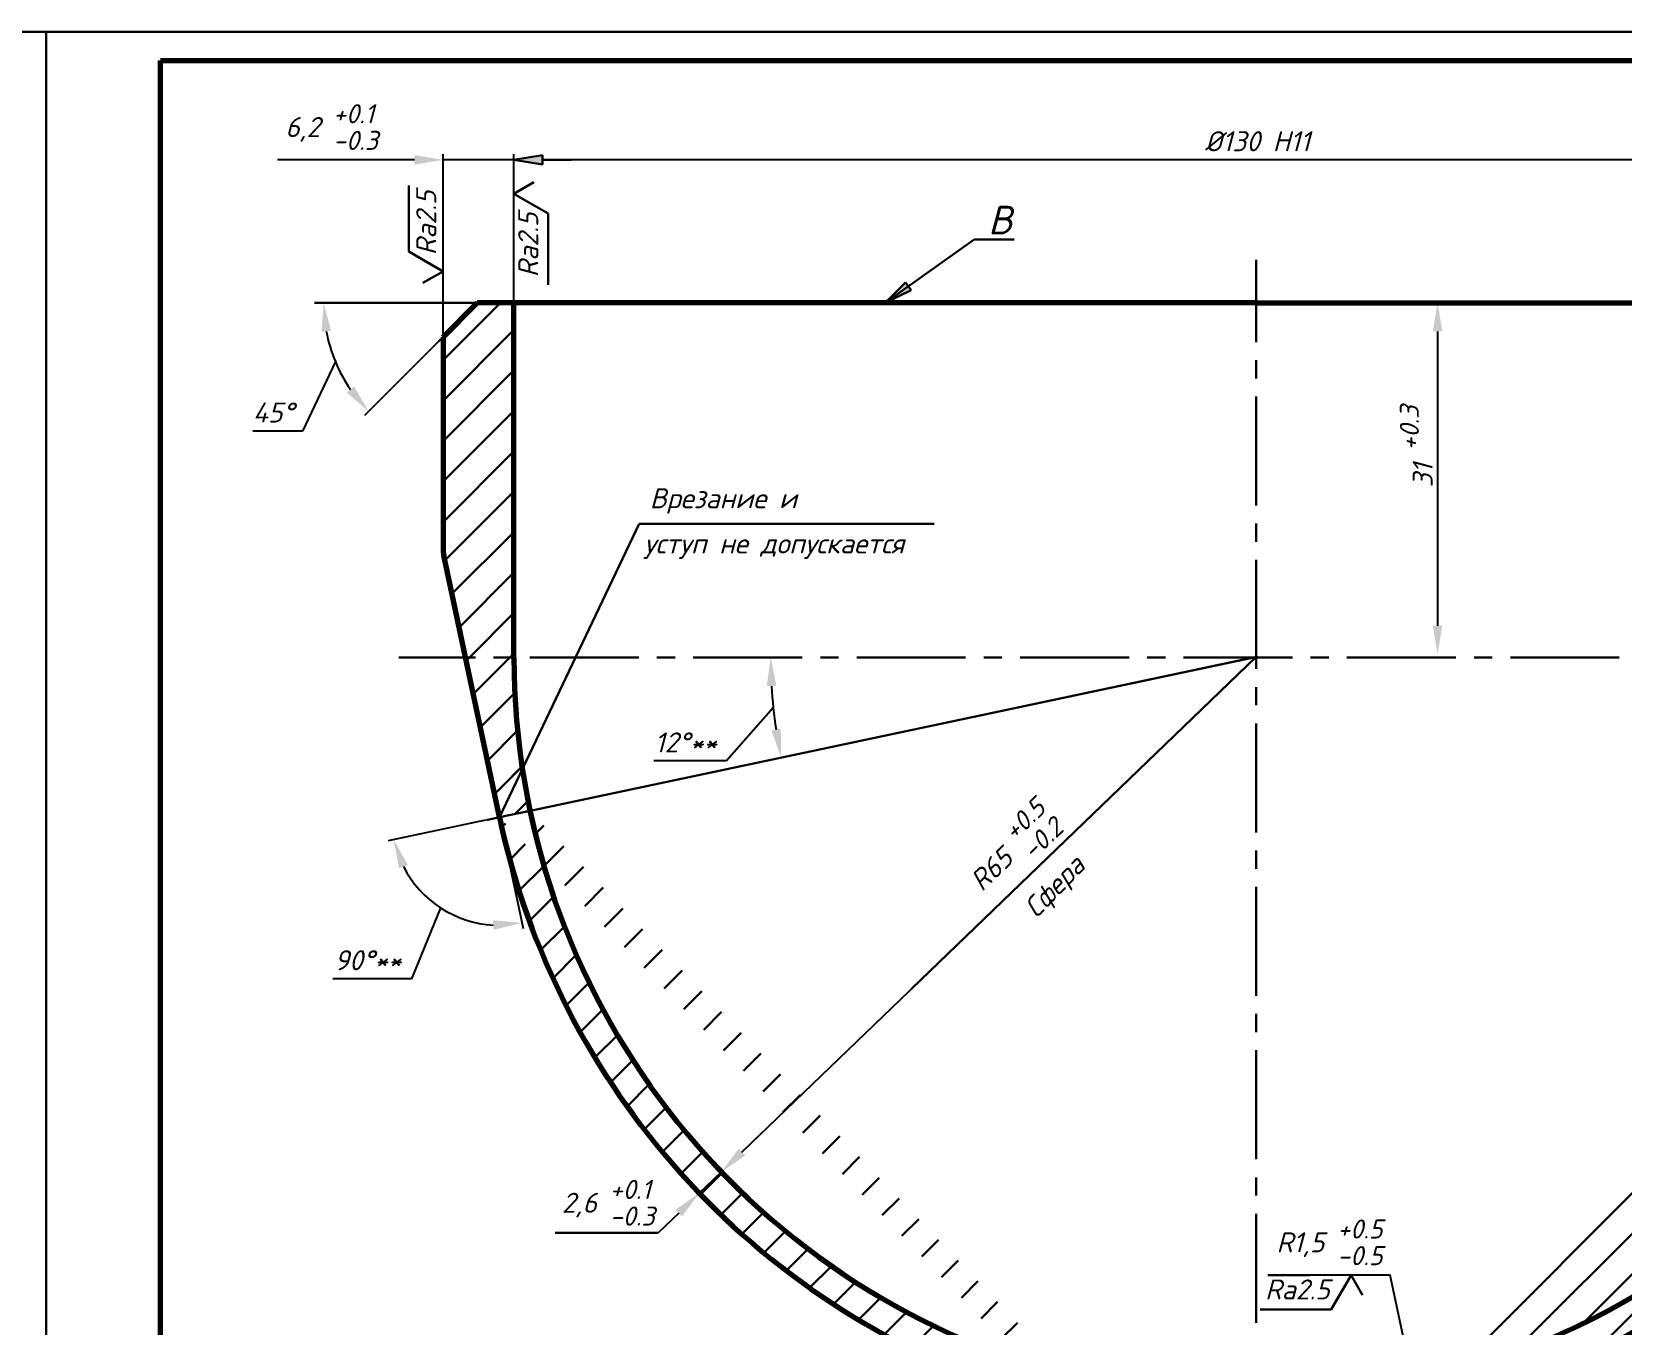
# Model space of a CAD drawing. Extents: x 3984 to 4893, y -1391 to 1983.
# Drawn here: x 4401.4 to 4679.5, y 764.1 to 990.3 of the extents above; entities that cross this region are included whole.
import ezdxf

# ---------------------------------------------------------------- set-up
doc = ezdxf.new("R2010")
doc.units = 0
doc.header["$MEASUREMENT"] = 0
for name, pattern in [('DASHDOTX2', [2, 1, -0.5, 0, -0.5]), ('K5LT_BASIC', [0]), ('K5LT_THIN', [0]), ('ОСЕВАЯ2', [28.575000000000003, 19.05, -3.175, 3.175, -3.175])]:
    doc.linetypes.add(name, pattern=pattern)
doc.layers.add('0 VIEW0', color=7, linetype='Continuous')
doc.layers.add('OSI', color=18, linetype='DASHDOTX2')
doc.styles.get("Standard").update_dxf_attribs({"font": 'isocpeui.ttf', "height": 3.5})
doc.dimstyles.new('AM_ISO', dxfattribs={"dimtxt": 3.5, "dimasz": 5, "dimexe": 1, "dimexo": 1, "dimgap": 1.5, "dimtad": 3, "dimtoh": 1, "dimdsep": 46, "dimtxsty": 'Standard', "dimcen": 0, "dimclrd": 256, "dimclre": 256, "dimclrt": 256, "dimadec": 0, "dimazin": 2, "dimtp": 0.1, "dimtm": 0.1, "dimtfac": 0.71, "dimtmove": 0, "dimatfit": 2, "dimfxl": 1, "dimlwd": -1, "dimlwe": -1, "dimarcsym": 1})
pattern_1 = [(45, (2719.659775417709, -1365.224657287738), (-3.535533905932737, 3.535533905932738), [])]

# ---------------------------------------------------------------- blocks, each defined once
blk = doc.blocks.new('*D349')
at = {"layer": '0 VIEW0', "transparency": 16777216}
for p, q in [((4752.047032922837, 942.8964932372402), (4788.08546678751, 942.8964932372402)), ((4787.08546678751, 937.8964932372402), (4787.08546678751, 683.8964932372397)), ((4636.479356358293, 678.8964932372397), (4788.08546678751, 678.8964932372397))]:
    blk.add_line(p, q, dxfattribs=at)
at = {"layer": '0 VIEW0', "lineweight": 30, "transparency": 16777216}
for points in [[(4786.252133454177, 937.8964932372402), (4787.918800120843, 937.8964932372402), (4787.08546678751, 942.8964932372402)], [(4786.252133454177, 683.8964932372397), (4787.918800120843, 683.8964932372397), (4787.08546678751, 678.8964932372397)]]:
    blk.add_solid(points, dxfattribs=at)
at = {"layer": 'Defpoints', "color": 0, "lineweight": 30, "transparency": 16777216}
for p in [(4751.047032922837, 942.8964932372402), (4635.479356358293, 678.8964932372397), (4787.08546678751, 678.8964932372397)]:
    blk.add_point(p, dxfattribs=at)
at = {"layer": '0 VIEW0', "lineweight": 30, "transparency": 16777216, "insert": (4783.83546678751, 813.7772224356958), "char_height": 3.5, "attachment_point": 5, "rotation": 90}
blk.add_mtext('132*', dxfattribs=at)
blk = doc.blocks.new('*D350')
at = {"layer": '0 VIEW0', "transparency": 16777216}
for p, q in [((4752.047032922837, 942.8964932372402), (4770.713418730011, 942.8964932372402)), ((4769.713418730011, 937.8964932372402), (4769.713418730011, 747.8964932372397)), ((4646.101148722815, 742.8964932372397), (4770.713418730011, 742.8964932372397))]:
    blk.add_line(p, q, dxfattribs=at)
at = {"layer": '0 VIEW0', "lineweight": 30, "transparency": 16777216}
for points in [[(4768.880085396678, 937.8964932372402), (4770.546752063344, 937.8964932372402), (4769.713418730011, 942.8964932372402)], [(4768.880085396678, 747.8964932372397), (4770.546752063344, 747.8964932372397), (4769.713418730011, 742.8964932372397)]]:
    blk.add_solid(points, dxfattribs=at)
at = {"layer": 'Defpoints', "color": 0, "lineweight": 30, "transparency": 16777216}
for p in [(4751.047032922837, 942.8964932372402), (4645.101148722815, 742.8964932372397), (4769.713418730011, 742.8964932372397)]:
    blk.add_point(p, dxfattribs=at)
at = {"layer": '0 VIEW0', "lineweight": 30, "transparency": 16777216, "insert": (4764.328418730011, 830.8282645156213), "char_height": 3.5, "attachment_point": 5, "rotation": 90}
blk.add_mtext('\\A1;100 {\\H3.33\\S+0.2^ -0.2;} ', dxfattribs=at)
blk = doc.blocks.new('*D351')
at = {"layer": '0 VIEW0', "transparency": 16777216}
for p, q in [((4480.68731349955, 852.4237308439966), (4463.691063690274, 848.8213250283836)), ((4483.644621199135, 850.5020183665591), (4487.256842770843, 833.5078519981679)), ((4472.846015008585, 837.120475760132), (4467.735929649796, 824.7084822445371)), ((4467.735929649796, 824.7084822445371), (4454.015096316463, 824.7084822445371))]:
    blk.add_line(p, q, dxfattribs=at)
blk.add_arc((4483.126268795935, 852.9406746899807), 18.86696351065295, 207.1958519859064, 266.7710562520488, dxfattribs=at)
at = {"layer": '0 VIEW0', "lineweight": 30, "transparency": 16777216}
for points in [[(4465.559919546907, 844.0385518212695), (4467.13019690947, 844.597127494207), (4464.669331209376, 849.0286717454294)], [(4481.999847931868, 834.9345570728475), (4482.127293245624, 833.2727702424206), (4487.048931080026, 834.485999598902)]]:
    blk.add_solid(points, dxfattribs=at)
at = {"layer": 'Defpoints', "color": 0, "lineweight": 30, "transparency": 16777216}
for p in [(4481.665581018653, 852.631077561042), (4483.126268795935, 852.9406746899807), (4483.436709508318, 851.4801659672931), (4477.292602053768, 834.9982488658719)]:
    blk.add_point(p, dxfattribs=at)
at = {"layer": '0 VIEW0', "lineweight": 30, "transparency": 16777216, "insert": (4460.12551298313, 827.9584822445372), "char_height": 3.5, "attachment_point": 5}
blk.add_mtext('90{%%d}**', dxfattribs=at)
blk = doc.blocks.new('*D352')
at = {"layer": '0 VIEW0', "transparency": 16777216}
for p, q in [((4468.266078584078, 967.891841602538), (4444.327874038623, 967.891841602538)), ((4473.266078584078, 931.6041464395024), (4473.266078584078, 968.891841602538)), ((4485.666078584078, 967.891841602538), (4473.266078584078, 967.891841602538)), ((4485.666078584078, 939.8964932372404), (4485.666078584078, 968.891841602538)), ((4490.666078584078, 967.891841602538), (4495.666078584078, 967.891841602538))]:
    blk.add_line(p, q, dxfattribs=at)
at = {"layer": '0 VIEW0', "lineweight": 30, "transparency": 16777216}
for points in [[(4468.266078584078, 968.7251749358713), (4468.266078584078, 967.0585082692046), (4473.266078584078, 967.891841602538)], [(4490.666078584078, 968.7251749358713), (4490.666078584078, 967.0585082692046), (4485.666078584078, 967.891841602538)]]:
    blk.add_solid(points, dxfattribs=at)
at = {"layer": 'Defpoints', "color": 0, "lineweight": 30, "transparency": 16777216}
for p in [(4473.266078584078, 967.891841602538), (4485.666078584078, 938.8964932372404), (4473.266078584078, 930.6041464395024)]:
    blk.add_point(p, dxfattribs=at)
at = {"layer": '0 VIEW0', "lineweight": 30, "transparency": 16777216, "insert": (4453.796976311351, 973.626841602538), "char_height": 3.5, "attachment_point": 5}
blk.add_mtext('\\A1;6,2 {\\H3.33\\S+0.1^ -0.3;} ', dxfattribs=at)
blk = doc.blocks.new('*D353')
at = {"layer": '0 VIEW0', "transparency": 16777216}
for p, q in [((4485.666078584078, 932.5539535325055), (4485.666078584078, 968.891841602538)), ((4740.263223855547, 967.891841602538), (4490.666078584078, 967.891841602538)), ((4745.263223855547, 932.5539535325055), (4745.263223855547, 968.891841602538))]:
    blk.add_line(p, q, dxfattribs=at)
at = {"layer": '0 VIEW0', "lineweight": 30, "transparency": 16777216}
for points in [[(4490.666078584078, 968.7251749358713), (4490.666078584078, 967.0585082692046), (4485.666078584078, 967.891841602538)], [(4740.263223855547, 968.7251749358713), (4740.263223855547, 967.0585082692046), (4745.263223855547, 967.891841602538)]]:
    blk.add_solid(points, dxfattribs=at)
at = {"layer": 'Defpoints', "color": 0, "lineweight": 30, "transparency": 16777216}
for p in [(4485.666078584078, 967.891841602538), (4485.666078584078, 931.5539535325055), (4745.263223855547, 931.5539535325055)]:
    blk.add_point(p, dxfattribs=at)
at = {"layer": '0 VIEW0', "lineweight": 30, "transparency": 16777216, "insert": (4615.680277538517, 971.1431673601137), "char_height": 3.5, "attachment_point": 5}
blk.add_mtext('{%%c130 H11}', dxfattribs=at)
blk = doc.blocks.new('*D354')
at = {"layer": '0 VIEW0', "transparency": 16777216}
for p, q in [((4611.685731414431, 942.8964932372402), (4648.167040081225, 942.8964932372402)), ((4647.167040081225, 937.8964932372402), (4647.167040081225, 886.4393155930667))]:
    blk.add_line(p, q, dxfattribs=at)
at = {"layer": '0 VIEW0', "lineweight": 30, "transparency": 16777216}
for points in [[(4646.333706747892, 937.8964932372402), (4648.000373414558, 937.8964932372402), (4647.167040081225, 942.8964932372402)], [(4646.333706747892, 886.4393155930667), (4648.000373414558, 886.4393155930667), (4647.167040081225, 881.4393155930667)]]:
    blk.add_solid(points, dxfattribs=at)
at = {"layer": 'Defpoints', "color": 0, "lineweight": 30, "transparency": 16777216}
for p in [(4610.685731414431, 942.8964932372402), (4647.167040081225, 881.4393155930667), (4647.167040081225, 881.4393155930667)]:
    blk.add_point(p, dxfattribs=at)
at = {"layer": '0 VIEW0', "lineweight": 30, "transparency": 16777216, "insert": (4643.447040081225, 917.770045077625), "char_height": 3.5, "attachment_point": 5, "rotation": 90}
blk.add_mtext('\\A1;31 {\\H3.33\\S+0.3^ ', dxfattribs=at)
blk = doc.blocks.new('*D355')
at = {"layer": '0 VIEW0', "transparency": 16777216}
for p, q in [((4614.03454010801, 880.6870730530134), (4531.418200832954, 863.1762936501856)), ((4531.021050326117, 872.0921008213562), (4522.827141257267, 862.7909666692707)), ((4522.827141257267, 862.7909666692707), (4510.11653519666, 862.7909666692706))]:
    blk.add_line(p, q, dxfattribs=at)
blk.add_arc((4615.022590302301, 880.8964932372404), 84.46168388200245, 183.3923162817992, 188.5745919568186, dxfattribs=at)
at = {"layer": '0 VIEW0', "lineweight": 30, "transparency": 16777216}
for points in [[(4529.875934316597, 875.8740179847784), (4531.541870728406, 875.923350018846), (4530.560906420299, 880.8964932372405)], [(4532.324948952285, 868.452104574465), (4530.684988636416, 868.1549380552308), (4532.396468352053, 863.383640367242)]]:
    blk.add_solid(points, dxfattribs=at)
at = {"layer": 'Defpoints', "color": 0, "lineweight": 30, "transparency": 16777216}
for p in [(4465.527784744046, 880.8964932372404), (4615.012807627109, 880.8944197700698), (4615.022590302301, 880.8964932372404), (4615.022590302301, 880.8964932372404), (4530.765518118705, 875.020965071068)]:
    blk.add_point(p, dxfattribs=at)
at = {"layer": '0 VIEW0', "lineweight": 30, "transparency": 16777216, "insert": (4515.721838226964, 866.0409666692702), "char_height": 3.5, "attachment_point": 5}
blk.add_mtext('12{%%d}**', dxfattribs=at)
blk = doc.blocks.new('*D365')
at = {"linetype": 'Continuous', "transparency": 16777216}
for p, q in [((4472.558971802892, 936.1893864560542), (4459.560758533155, 923.1911731863165)), ((4454.443716727017, 932.6147343059126), (4448.720681462288, 920.4687661373414)), ((4448.720681462288, 920.4687661373414), (4440.005908735015, 920.4687661373417))]:
    blk.add_line(p, q, dxfattribs=at)
blk.add_arc((4479.266078584078, 942.8964932372404), 26.86753086691839, 190.678089982729, 214.3219100172727, dxfattribs=at)
at = {"linetype": 'Continuous', "lineweight": 30, "transparency": 16777216}
for points in [[(4452.034075364698, 937.8406447081867), (4453.69351123101, 937.9957265684178), (4452.398547717159, 942.8964932372403)], [(4457.718177451837, 928.2793227940731), (4456.435119662814, 927.2155838750676), (4460.267865314341, 923.8982799675028)]]:
    blk.add_solid(points, dxfattribs=at)
at = {"layer": 'Defpoints', "color": 0, "linetype": 'Continuous', "lineweight": 30, "transparency": 16777216}
for p in [(4448.415367328591, 942.8964932372404), (4479.266078584078, 942.8964932372404), (4479.266078584078, 942.8964932372404), (4453.314036631103, 935.9426645540019), (4473.266078584078, 936.8964932372405)]:
    blk.add_point(p, dxfattribs=at)
at = {"linetype": 'Continuous', "lineweight": 30, "transparency": 16777216, "insert": (4443.613295098651, 923.7187661373422), "char_height": 3.5, "attachment_point": 5}
blk.add_mtext('45°', dxfattribs=at)
blk = doc.blocks.new('*D357')
at = {"linetype": 'Continuous', "transparency": 16777216}
for p, q in [((4525.541355914223, 794.4140991047691), (4529.141348131352, 797.8839774940801)), ((4521.941363697093, 790.9442207154581), (4518.083311328481, 787.2256091931941)), ((4522.632499002394, 790.2271691531523), (4522.635339374955, 790.2242222720322)), ((4518.774446633782, 786.5085576308884), (4518.777287006343, 786.5056107497683)), ((4514.483319111351, 783.7557308038831), (4510.883326894222, 780.2858524145722))]:
    blk.add_line(p, q, dxfattribs=at)
at = {"linetype": 'Continuous', "lineweight": 30, "transparency": 16777216}
for points in [[(4524.963042849337, 795.0140978076241), (4526.119668979108, 793.8141004019141), (4521.941363697093, 790.9442207154581)], [(4513.905006046466, 784.3557295067382), (4515.061632176236, 783.1557321010282), (4518.083311328481, 787.2256091931941)]]:
    blk.add_solid(points, dxfattribs=at)
at = {"layer": 'Defpoints', "color": 0, "linetype": 'Continuous', "lineweight": 30, "transparency": 16777216}
for p in [(4521.938523324531, 790.9471675965782), (4518.080470955919, 787.2285560743143), (4518.083311328481, 787.2256091931941)]:
    blk.add_point(p, dxfattribs=at)
at = {"linetype": 'Continuous', "lineweight": 30, "transparency": 16777216, "insert": (4502.173720620213, 785.5530969759207), "char_height": 3.5, "attachment_point": 5}
blk.add_mtext('\\A1;2,6 {\\H3.33\\S+0.1^ -0.3;} ', dxfattribs=at)
blk = doc.blocks.new('*D358')
at = {"linetype": 'Continuous', "transparency": 16777216}
blk.add_line((4584.020313574341, 850.6880608732586), (4525.544002951189, 794.4113461093442), dxfattribs=at)
at = {"linetype": 'Continuous', "lineweight": 30, "transparency": 16777216}
blk.add_solid([(4524.966148349819, 795.0117863679214), (4526.121857552559, 793.8109058507669), (4521.941361399726, 790.9442185011254)], dxfattribs=at)
at = {"layer": 'Defpoints', "color": 0, "linetype": 'Continuous', "lineweight": 30, "transparency": 16777216}
for p in [(4615.465346555193, 880.9502838648813), (4521.941361399726, 790.9442185011254)]:
    blk.add_point(p, dxfattribs=at)
at = {"linetype": 'Continuous', "lineweight": 30, "transparency": 16777216, "insert": (4572.815850580298, 847.3787383076894), "char_height": 3.5, "attachment_point": 5, "rotation": 43.901884046034134}
blk.add_mtext('\\A1;R65 {\\H3.33\\S+0.5^ -0.2;} ', dxfattribs=at)
blk = doc.blocks.new('*D359')
at = {"linetype": 'Continuous', "transparency": 16777216}
for p, q in [((4638.904485463145, 772.8996187005005), (4619.150477887387, 772.8996187005005)), ((4644.187424876016, 747.8161884691011), (4638.904485463145, 772.8996187005005))]:
    blk.add_line(p, q, dxfattribs=at)
blk.add_arc((4645.83617133235, 739.9879297148987), 3.000000000001165, 82.79491451666031, 104.182279113611, dxfattribs=at)
at = {"linetype": 'Continuous', "lineweight": 30, "transparency": 16777216}
blk.add_solid([(4645.002868496244, 747.9879328916359), (4643.371981255787, 747.6444440465664), (4645.217891411225, 742.9235267477254)], dxfattribs=at)
at = {"layer": 'Defpoints', "color": 0, "linetype": 'Continuous', "lineweight": 30, "transparency": 16777216}
for p in [(4645.217891411225, 742.9235267477254), (4645.83617133235, 739.9879297148987)]:
    blk.add_point(p, dxfattribs=at)
at = {"linetype": 'Continuous', "lineweight": 30, "transparency": 16777216, "insert": (4628.277481675269, 778.6346187005006), "char_height": 3.5, "attachment_point": 5}
blk.add_mtext('\\A1;R1,5 {\\H3.33\\S+0.5^ -0.5;}', dxfattribs=at)

msp = doc.modelspace()

# ---------------------------------------------------------------- hatches: boundary and pattern name
at = {"lineweight": 30}
h = msp.add_hatch(color=18, dxfattribs=at)
h.set_gradient(color2=(0, 0, 0))
h.paths.add_polyline_path([(4555.121275611484, 945.1186818096054), (4554.637787985978, 945.7974189902776), (4550.565364901945, 942.8964932372404)])
h.paths.add_polyline_path([(4554.637787985978, 945.7974189902774), (4554.154300360472, 946.4761561709496), (4550.565364901948, 942.896493237242)])
at = {"linetype": 'Continuous', "lineweight": 30}
h = msp.add_hatch(dxfattribs=at)
h.set_pattern_fill('ANSI31', color=256, scale=40, style=0)
h.set_pattern_definition(pattern_1)
h.paths.add_polyline_path([(4485.666078584078, 942.8964932372404), (4479.266078584078, 942.8964932372404), (4473.266078584078, 936.896493237241), (4473.266078584078, 899.959847857462, 0.05240777928307318), (4473.397192979675, 898.7123777125547), (4477.184076126859, 880.8964932372404), (4485.666078584078, 880.8964932372404)])
h = msp.add_hatch(dxfattribs=at)
h.set_pattern_fill('ANSI31', color=256, scale=40, style=0)
h.set_pattern_definition(pattern_1)
edge = h.paths.add_edge_path(flags=16)
edge.add_arc((4638.284589561921, 737.89649323724), 1.3, 0, 360)
edge = h.paths.add_edge_path()
edge.add_arc((4615.256979180869, 881.293164788471), 135.5445323443413, 288.2308185667382, 347.9260066622234)
edge.add_arc((4615.449281003435, 881.0059118383632), 129.810323346075, 284.8573297350858, 359.9517060924117)
edge.add_line((4747.803033643691, 852.9406746899807), (4757.532109459949, 898.7123777125552))
edge.add_line((4745.259558234409, 880.8964932372404), (4753.745226312767, 880.8964932372404))
edge.add_arc((4663.90523561689, 733.5529484918301), 19.99911304464463, 108.1918296087115, 152.1474369876524)
edge.add_arc((4656.412329938757, 726.5927585986414), 29.94384176867748, 99.75680360465135, 179.9999438595886)
edge.add_line((4645.101148722815, 742.89649323724), (4646.222965000168, 742.89649323724))
edge.add_arc((4645.836171332368, 739.9879297149067), 3, 104.182279113611, 172.2255209397931)
edge.add_line((4642.863746752717, 730.89649323724), (4642.863746752717, 740.3937524819951))
edge.add_arc((4640.220422621072, 725.1211832060302), 5.000696719163553, 117.0778368451045, 183.8232843608785)
edge.add_line((4637.927195503315, 729.5737483165675), (4642.863746752717, 730.8964932372402))
edge.add_line((4639.464651219812, 718.89649323724), (4636.178080169102, 722.126793726866))
edge.add_arc((4640.6331349345, 725.2117392787417), 5.418893062308769, 184.4876762257054, 214.7010377589693)
edge.add_line((4626.453964779615, 684.89649323724), (4626.468486364322, 726.5927879386675))
edge.add_line((4639.464651219812, 682.0964932372402), (4639.464651219812, 718.8964932372401))
edge.add_line((4639.464651219812, 682.0964932372402), (4636.264651219813, 678.89649323724))
edge.add_line((4633.464651219812, 678.89649323724), (4636.264651219813, 678.89649323724))
edge.add_line((4633.464651219812, 678.89649323724), (4633.464651219812, 684.8964932372401))
edge.add_line((4633.464651219812, 684.89649323724), (4626.453949690957, 684.89649323724))
h = msp.add_hatch(dxfattribs=at)
h.set_pattern_fill('ANSI31', color=256, scale=40, style=0)
h.set_pattern_definition(pattern_1)
h.paths.add_polyline_path([(4485.666175879131, 880.8964932372404), (4477.18407612686, 880.8964932372404), (4483.126268795935, 852.9406746899798), (4487.149587629145, 861.3826163273947, -0.03774689248656378)])
h = msp.add_hatch(dxfattribs=at)
h.set_pattern_fill('ANSI31', color=256, scale=40, style=0)
h.set_pattern_definition(pattern_1)
edge = h.paths.add_edge_path(flags=16)
edge.add_arc((4592.668746757075, 737.89649323724), 1.3, 0, 360)
edge = h.paths.add_edge_path()
edge.add_line((4597.464651219812, 684.89649323724), (4604.861398115176, 684.89649323724))
edge.add_line((4597.464651219812, 678.89649323724), (4597.464651219812, 684.89649323724))
edge.add_line((4604.861388561483, 684.8943527286859), (4604.861505458353, 726.3761015083331))
edge.add_line((4597.464651219812, 678.89649323724), (4594.664651219813, 678.89649323724))
edge.add_line((4591.464651219812, 682.0964932372402), (4594.664651219813, 678.89649323724))
edge.add_line((4591.464651219812, 682.0964932372402), (4591.464651219812, 718.89649323724))
edge.add_line((4591.464651219812, 718.89649323724), (4594.751222270525, 722.1267937268661))
edge.add_arc((4590.708879818554, 725.1211832060302), 5.000696719163553, 356.1767156391218, 422.9221631548986)
edge.add_arc((4590.296167505127, 725.2117392787417), 5.418893062308769, 325.2989622410349, 355.5123237742942)
edge.add_line((4593.002106936312, 729.5737483165675), (4588.06555568691, 730.89649323724))
edge.add_line((4588.065555686908, 730.89649323724), (4588.065555686908, 740.3937524819952))
edge.add_arc((4574.836033378939, 726.3760980960727), 30.02547207940597, 0, 75.40296937661822)
edge.add_arc((4585.093131107258, 739.9879297149067), 3, 7.774479060206355, 75.81772088638921)
edge.add_line((4585.82815371681, 742.89649323724), (4584.706337439458, 742.89649323724))
edge.add_arc((4567.024066822734, 733.5529484918301), 19.99911304464453, 27.85256301234187, 71.80817039128881)
edge.add_arc((4615.672323258756, 881.293164788471), 135.544532344341, 192.0739933377769, 251.769181433265)
edge.add_arc((4615.465346555191, 880.9502838648826), 129.7991818218626, 180.0237441690846, 255.2430759307082)
edge.add_line((4488.478904409716, 854.0751817653821), (4483.126268795935, 852.9406746899803))
h = msp.add_hatch(dxfattribs=at)
h.set_pattern_fill('ANSI31', color=256, scale=40, style=0)
h.set_pattern_definition(pattern_1)
h.paths.add_polyline_path([(4487.149587629145, 861.3826163273947), (4483.126268795935, 852.9406746899807), (4488.478904409716, 854.0751817653821, -0.01430841268768612)])

# ---------------------------------------------------------------- linework, layer by layer
at = {"lineweight": 30}
for p, q in [((4403.867479744269, 990.2801990196375), (4403.867479744269, 396.2801990196377)), ((4485.666078584078, 967.891841602538), (4490.666078584078, 968.7251749358712)), ((4490.666078584078, 967.0585082692047), (4485.666078584078, 967.891841602538)), ((4490.666078584078, 968.7251749358712), (4490.666078584078, 967.0585082692047)), ((4550.565364901945, 942.8964932372404), (4566.138644725923, 953.9898712012726)), ((4566.138644725923, 953.9898712012726), (4573.138644725923, 953.9898712012726)), ((4550.565364901945, 942.8964932372404), (4554.154300360472, 946.4761561709491)), ((4554.154300360472, 946.4761561709491), (4555.121275611484, 945.1186818096052)), ((4555.121275611484, 945.1186818096052), (4550.565364901945, 942.8964932372404)), ((4473.266078584078, 936.8964932372404), (4472.558971802892, 936.1893864560546))]:
    msp.add_line(p, q, dxfattribs=at)
at = {"lineweight": 70}
for p, q in [((4423.867479744269, 401.2801990196377), (4423.867479744269, 985.2801990196375)), ((4423.867479744269, 985.2801990196375), (4818.867479744268, 985.2801990196375))]:
    msp.add_line(p, q, dxfattribs=at)
at = {"color": 0, "linetype": 'Continuous', "lineweight": 30}
msp.add_line((4479.266078584078, 942.8964932372404), (4450.798547717159, 942.8964932372404), dxfattribs=at)
at = {"color": 0, "linetype": 'Continuous', "lineweight": 70}
msp.add_line((4473.266078584078, 936.8964932372404), (4479.266078584078, 942.8964932372404), dxfattribs=at)
at = {"linetype": 'Continuous', "lineweight": 30}
for p, q in [((4483.126268796002, 852.9406746896624), (4507.575811792622, 904.2420066490098)), ((4507.575811792622, 904.2420066490098), (4559.175811792622, 904.2420066490098)), ((4615.464651219814, 880.9904561859151), (4555.197032808828, 822.9489724643735)), ((4480.882967003372, 852.465200187405), (4483.125993432535, 852.9419701729233)), ((4510.883326894218, 780.285852414573), (4492.883326894218, 780.285852414573)), ((4624.901572584364, 772.8996187005013), (4617.501572584364, 772.8996187005013))]:
    msp.add_line(p, q, dxfattribs=at)
msp.add_lwpolyline([(3983.867479744269, 396.2801990196377), (4823.867479744268, 396.2801990196377), (4823.867479744268, 990.2801990196375), (3983.867479744269, 990.2801990196375)], close=True, dxfattribs=at)
at = {"layer": '0 VIEW0', "color": 0, "linetype": 'ОСЕВАЯ2', "lineweight": 30}
for p, q in [((4615.464651219812, 764.5862298489259), (4615.464651219812, 950.4274493550605)), ((4764.673602881441, 880.8964932372404), (4465.527784744047, 880.8964932372404))]:
    msp.add_line(p, q, dxfattribs=at)
at = {"layer": '0 VIEW0', "color": 0, "linetype": 'K5LT_BASIC', "lineweight": 60}
for p, q in [((4479.266078584078, 942.8964932372404), (4473.266078584078, 936.8964932372404)), ((4485.666078584078, 942.8964932372404), (4479.266078584078, 942.8964932372404))]:
    msp.add_line(p, q, dxfattribs=at)
at = {"layer": '0 VIEW0', "color": 0, "linetype": 'K5LT_BASIC', "lineweight": 70}
for p, q in [((4485.666078584078, 942.8964932372404), (4479.266078584078, 942.8964932372404)), ((4615.464651219812, 942.8964932372404), (4485.666078584078, 942.8964932372404)), ((4485.666078584078, 880.8964932372404), (4485.666078584078, 942.8964932372404)), ((4615.464651219812, 942.8964932372404), (4745.263223855547, 942.8964932372404)), ((4473.266078584078, 936.8964932372404), (4473.266078584078, 899.959847857462)), ((4483.126268795935, 852.9406746899807), (4473.397192979675, 898.7123777125547))]:
    msp.add_line(p, q, dxfattribs=at)
at = {"layer": '0 VIEW0', "color": 0, "linetype": 'K5LT_THIN', "lineweight": 30}
for p, q in [((4615.022590302302, 880.89649323724), (4488.478904409716, 854.0751817653821)), ((4488.478904409716, 854.0751817653821), (4483.126268795935, 852.9406746899803))]:
    msp.add_line(p, q, dxfattribs=at)
at = {"layer": '0 VIEW0', "color": 0, "linetype": 'K5LT_BASIC', "lineweight": 30}
for p, q in [((4615.476590602864, 880.9929939801244), (4615.022590302302, 880.89649323724)), ((4615.452711836762, 880.9929939801244), (4615.906712137325, 880.89649323724))]:
    msp.add_line(p, q, dxfattribs=at)
at = {"layer": '0 VIEW0', "color": 0, "linetype": 'K5LT_BASIC', "lineweight": 70}
for centre, radius, start, end in [((4479.266078584078, 899.959847857462), 6, 180, 192.000000000003), ((4615.465346555191, 880.9502838648826), 129.7991818218626, 180.0237441690846, 255.2430759307082), ((4615.449281003435, 881.0059118383632), 129.810323346075, 284.8573297350858, 359.9517060924117), ((4615.672323258756, 881.293164788471), 135.544532344341, 192.0739933377769, 251.769181433265), ((4615.256979180869, 881.293164788471), 135.5445323443413, 288.230818566735, 347.9260066622228)]:
    msp.add_arc(centre, radius, start, end, dxfattribs=at)
at = {"layer": 'OSI', "linetype": 'ByBlock', "lineweight": 30}
for p, q in [((4467.266078584078, 951.8601461992688), (4467.266078584078, 963.3960445841307)), ((4491.666078584077, 958.5003856694706), (4491.666078584077, 946.0551713543222)), ((4628.585491214534, 766.8996187005017), (4616.140276899386, 766.8996187005017))]:
    msp.add_line(p, q, dxfattribs=at)
at = {"layer": 'OSI', "color": 0, "linetype": 'ByBlock', "lineweight": 30}
for p, q in [((4489.166078584077, 963.9852132267719), (4485.666078584078, 961.9644872846087)), ((4485.666078584078, 961.9644872846087), (4491.666078584077, 958.5003856694706)), ((4473.266078584078, 948.3960445841307), (4467.266078584078, 951.8601461992688)), ((4473.266078584078, 948.3960445841307), (4468.466078584079, 951.1673258762406)), ((4469.766078584078, 946.375318641967), (4473.266078584078, 948.3960445841307)), ((4470.466078584079, 946.7794638303998), (4473.266078584078, 948.3960445841307)), ((4632.049592829673, 772.8996187005013), (4628.585491214534, 766.8996187005017)), ((4630.02886688751, 769.3996187005017), (4632.049592829673, 772.8996187005013)), ((4634.070318771835, 769.3996187005017), (4632.049592829673, 772.8996187005013))]:
    msp.add_line(p, q, dxfattribs=at)

# ---------------------------------------------------------------- texts
at = {"lineweight": 30, "insert": (4568.566308518872, 959.8634235222975), "char_height": 5, "width": 2.424460355421616, "attachment_point": 1}
msp.add_mtext('B', dxfattribs=at)
at = {"linetype": 'Continuous', "lineweight": 30, "char_height": 3.5, "attachment_point": 1}
for s, insert, width in [('Врезание и', (4509.42105194121, 910.4780138827126), 25.65506485870355), (' уступ не допускается', (4506.194006407295, 902.5752171209596), 54.8598818249975)]:
    msp.add_mtext(s, dxfattribs=dict(at, insert=insert, width=width))
at = {"linetype": 'Continuous', "lineweight": 30, "insert": (4574.489503633817, 837.5471810481921), "char_height": 3.5, "width": 14.63970307126001, "attachment_point": 1, "rotation": 45.999999999999986}
msp.add_mtext('Сфера', dxfattribs=at)
at = {"layer": 'OSI', "color": 0, "linetype": 'ByBlock', "lineweight": 30, "char_height": 3.5, "width": 4.068389027857961}
for insert, attachment_point, rotation in [((4468.579283308085, 951.2098715977385), 1, 90), ((4489.916867672347, 947.3537372360591), 7, 90.00000000000001)]:
    msp.add_mtext('Ra2.5', dxfattribs=dict(at, insert=insert, attachment_point=attachment_point, rotation=rotation))
at = {"layer": 'OSI', "color": 0, "linetype": 'ByBlock', "lineweight": 30, "insert": (4617.003964572893, 768.6488296122319), "char_height": 3.5, "width": 4.068389027857961, "attachment_point": 7}
msp.add_mtext('Ra2.5', dxfattribs=at)

# ---------------------------------------------------------------- dimensions: what is measured, and where the dimension line sits
at = {"color": 0, "linetype": 'Continuous', "lineweight": 30}
dim = msp.add_angular_dim_2l(base=(4453.314036631103, 935.9426645540019), line1=((4479.266078584078, 942.8964932372404), (4448.415367328591, 942.8964932372404)), line2=((4479.266078584078, 942.8964932372404), (4473.266078584078, 936.8964932372404)), dimstyle='AM_ISO', override={"dimscale": 1, "dimtad": 3, "dimtxsty": 'Standard', "dimtix": 0, "dimtofl": 1, "dimtmove": 1, "dimatfit": 3}, dxfattribs=at)
dim.commit()
dim.dimension.update_dxf_attribs({"geometry": '*D365', "text_midpoint": (4443.613295098651, 923.7187661373415), "dimtype": 162})
at = {"linetype": 'Continuous', "lineweight": 30}
for center, mpoint, text, override, picture, middle in [((4615.465346555193, 880.9502838648813), (4521.941361399726, 790.9442185011254), 'R65 {\\H3.33\\S+0.5^ -0.2;} ', {"dimtmove": 1, "dimtolj": 1}, '*D358', (4576.54994701435, 843.4986933567636)), ((4645.83617133235, 739.9879297148987), (4645.217891411225, 742.9235267477254), 'R1,5 {\\H3.33\\S+0.5^ -0.5;}', {"dimtofl": 0, "dimtolj": 1}, '*D359', (4628.277481675269, 772.8996187005006))]:
    dim = msp.add_radius_dim(center=center, mpoint=mpoint, text=text, dimstyle='AM_ISO', override=override, dxfattribs=at)
    dim.commit()
    dim.dimension.update_dxf_attribs({"geometry": picture, "text_midpoint": middle, "dimtype": 164})
dim = msp.add_linear_dim(base=(4518.083311328481, 787.2256091931941), p1=(4521.938523324532, 790.9471675965782), p2=(4518.08047095592, 787.2285560743143), angle=223.9456480757909, text='2,6 {\\H3.33\\S+0.1^ -0.3;} ', dimstyle='AM_ISO', override={"dimtmove": 2, "dimtolj": 1}, dxfattribs=at)
dim.commit()
dim.dimension.update_dxf_attribs({"geometry": '*D357', "text_midpoint": (4502.173720620213, 785.5530969759207), "dimtype": 161})
at = {"layer": '0 VIEW0', "color": 0, "lineweight": 30}
dim = msp.add_linear_dim(base=(4473.266078584078, 967.891841602538), p1=(4485.666078584078, 938.8964932372404), p2=(4473.266078584078, 930.6041464395024), text='6,2 {\\H3.33\\S+0.1^ -0.3;} ', dimstyle='AM_ISO', override={"dimgap": 1.5, "dimtxsty": 'Standard', "dimtol": 1, "dimlim": 0, "dimtm": 0.1, "dimtofl": 1, "dimtolj": 1}, dxfattribs=at)
dim.commit()
dim.dimension.update_dxf_attribs({"geometry": '*D352', "text_midpoint": (4453.796976311351, 967.891841602538), "dimtype": 160})
dim = msp.add_linear_dim(base=(4485.666078584078, 967.891841602538), p1=(4745.263223855547, 931.5539535325055), p2=(4485.666078584078, 931.5539535325055), text='{%%c130 H11}', dimstyle='AM_ISO', dxfattribs=at)
dim.commit()
dim.dimension.update_dxf_attribs({"geometry": '*D353', "text_midpoint": (4615.680277538517, 967.891841602538), "dimtype": 160})
for base, p1, p2, text, override, picture, middle in [((4647.167040081225, 881.4393155930667), (4610.685731414431, 942.8964932372404), (4647.167040081225, 881.4393155930669), '31 {\\H3.33\\S+0.3^ ', {"dimtolj": 1}, '*D354', (4647.167040081225, 917.770045077625)), ((4769.713418730011, 742.8964932372397), (4751.047032922837, 942.8964932372404), (4645.101148722815, 742.89649323724), '100 {\\H3.33\\S+0.2^ -0.2;} ', {"dimgap": 1.5, "dimtol": 0, "dimlim": 0, "dimtm": 0.1000000001, "dimtolj": 1}, '*D350', (4769.713418730011, 830.8282645156213))]:
    dim = msp.add_linear_dim(base=base, p1=p1, p2=p2, angle=90, text=text, dimstyle='AM_ISO', override=override, dxfattribs=at)
    dim.commit()
    dim.dimension.update_dxf_attribs({"geometry": picture, "text_midpoint": middle, "dimtype": 160})
dim = msp.add_linear_dim(base=(4787.08546678751, 678.8964932372397), p1=(4751.047032922837, 942.8964932372404), p2=(4635.479356358293, 678.89649323724), angle=90, text='132*', dimstyle='AM_ISO', dxfattribs=at)
dim.commit()
dim.dimension.update_dxf_attribs({"geometry": '*D349', "text_midpoint": (4787.08546678751, 813.7772224356958), "dimtype": 160})
dim = msp.add_angular_dim_2l(base=(4530.765518118705, 875.020965071068), line1=((4615.022590302302, 880.8964932372404), (4465.527784744047, 880.8964932372404)), line2=((4615.022590302302, 880.8964932372404), (4615.01280762711, 880.8944197700697)), text='12{%%d}**', dimstyle='AM_ISO', override={"dimtofl": 1, "dimtmove": 1}, dxfattribs=at)
dim.commit()
dim.dimension.update_dxf_attribs({"geometry": '*D355', "text_midpoint": (4515.721838226963, 866.0409666692706), "dimtype": 162})
dim = msp.add_angular_dim_3p(base=(4477.292602053768, 834.9982488658719), center=(4483.126268795935, 852.9406746899807), p1=(4481.665581018653, 852.6310775610422), p2=(4483.436709508318, 851.4801659672934), text='90{%%d}**', dimstyle='AM_ISO', override={"dimaunit": 0, "dimazin": 2, "dimtofl": 0, "dimtmove": 1, "dimtolj": 0}, dxfattribs=at)
dim.commit()
dim.dimension.update_dxf_attribs({"geometry": '*D351', "text_midpoint": (4460.12551298313, 827.9584822445372), "dimtype": 165})

doc.saveas('drawing.dxf')
